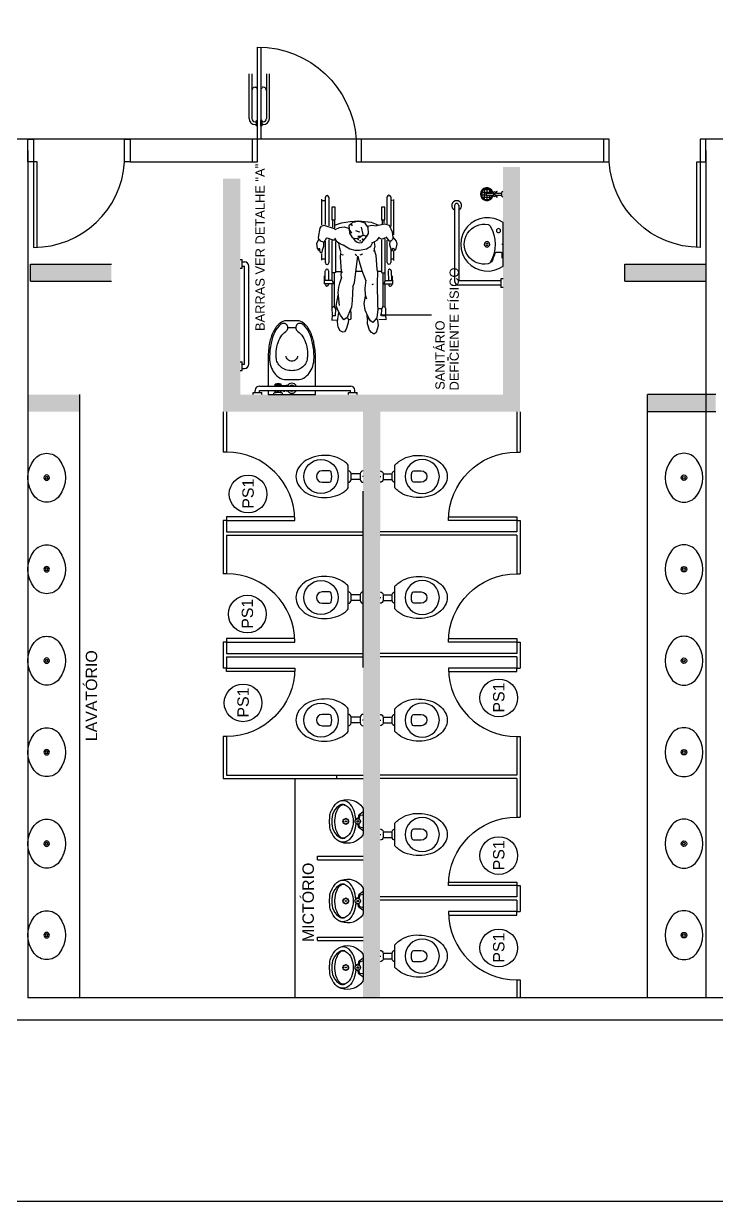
# Model space of a CAD drawing. Header units: millimetres. Extents: x 18768 to 1484868, y -11027 to 520152.
# Drawn here: x 187274 to 193407, y 135445 to 145872 of the extents above; entities that cross this region are included whole.
import ezdxf
from ezdxf.enums import TextEntityAlignment as Align

# ---------------------------------------------------------------- set-up
doc = ezdxf.new("R2010")
doc.units = ezdxf.units.MM
doc.linetypes.add('DASHDOT', pattern=[1, 0.5, -0.25, 0, -0.25])
for name, color, linetype in [('1-PAREDES', 7, 'Continuous'), ('Construir', 251, 'Continuous'), ('esquadrias', 2, 'Continuous'), ('MOBÍLIA', 26, 'Continuous'), ('Muros', 4, 'Continuous'), ('PAREDES', 7, 'Continuous'), ('Sanitários', 2, 'Continuous'), ('Textos', 7, 'Continuous')]:
    doc.layers.add(name, color=color, linetype=linetype)
doc.layers.add('L035-DEMOLIÇÃO', color=40, linetype='Continuous', plot=False)
doc.styles.get("Standard").update_dxf_attribs({"font": 'arial.ttf'})

# ---------------------------------------------------------------- blocks, each defined once
blk = doc.blocks.new('CADEIRA_RODAS')
at = {"color": 0}
for p, q in [((-0.265, 0.319), (-0.206, 0.319)), ((-0.254, 0.313), (-0.254, 0.289)), ((-0.194, 0.333), (-0.2, 0.329)), ((-0.196, 0.317), (-0.2, 0.329)), ((-0.177, 0.316), (-0.196, 0.317)), ((-0.194, 0.333), (-0.166, 0.336)), ((-0.182, 0.338), (-0.161, 0.357)), ((-0.145, 0.304), (-0.177, 0.316)), ((-0.166, 0.336), (-0.165, 0.347)), ((-0.161, 0.357), (-0.118, 0.363)), ((-0.118, 0.363), (-0.081, 0.345)), ((-0.094, 0.332), (-0.105, 0.299)), ((-0.082, 0.343), (-0.094, 0.332)), ((-0.081, 0.345), (-0.066, 0.348)), ((-0.066, 0.348), (0.018, 0.333)), ((0.018, 0.333), (0.035, 0.321)), ((0.035, 0.321), (0.044, 0.3)), ((0.046, 0.319), (0.272, 0.319)), ((0.26, 0.313), (0.26, 0.289)), ((-0.793, 0.23), (-0.79, 0.178)), ((-0.746, 0.228), (-0.793, 0.23)), ((-0.754, 0.197), (-0.755, 0.228)), ((-0.683, 0.229), (-0.748, 0.227)), ((-0.676, 0.215), (-0.683, 0.229)), ((-0.68, 0.228), (-0.474, 0.228)), ((-0.679, 0.203), (-0.676, 0.215)), ((-0.377, 0.209), (-0.678, 0.209)), ((-0.478, 0.288), (-0.474, 0.288)), ((-0.475, 0.259), (-0.478, 0.259)), ((-0.474, 0.295), (-0.401, 0.295)), ((-0.474, 0.209), (-0.474, 0.295)), ((-0.444, 0.227), (-0.473, 0.217)), ((-0.443, 0.227), (-0.443, 0.295)), ((-0.443, 0.288), (-0.358, 0.288)), ((-0.443, 0.227), (-0.092, 0.227)), ((-0.358, 0.259), (-0.441, 0.259)), ((-0.377, 0.218), (-0.372, 0.227)), ((-0.377, 0.206), (-0.377, 0.218)), ((-0.288, 0.287), (-0.098, 0.287)), ((-0.084, 0.257), (-0.288, 0.257)), ((-0.104, 0.305), (-0.145, 0.304)), ((-0.105, 0.299), (-0.066, 0.273)), ((-0.07, 0.208), (-0.094, 0.192)), ((-0.068, 0.271), (-0.087, 0.221)), ((-0.087, 0.221), (-0.087, 0.198)), ((0.013, 0.211), (0.005, 0.202)), ((0.044, 0.3), (0.013, 0.211)), ((0.089, 0.224), (0.024, 0.224)), ((0.288, 0.257), (0.038, 0.257)), ((0.049, 0.287), (0.288, 0.287)), ((0.089, 0.23), (0.089, 0.201)), ((0.201, 0.23), (0.089, 0.23)), ((0.201, 0.201), (0.201, 0.23)), ((-0.898, 0.134), (-0.885, 0.157)), ((-0.894, 0.119), (-0.898, 0.134)), ((-0.872, 0.103), (-0.894, 0.119)), ((-0.885, 0.157), (-0.855, 0.174)), ((-0.855, 0.174), (-0.807, 0.18)), ((-0.807, 0.18), (-0.761, 0.176)), ((-0.79, 0.126), (-0.747, 0.155)), ((-0.768, 0.095), (-0.79, 0.126)), ((-0.761, 0.176), (-0.725, 0.17)), ((-0.754, 0.197), (-0.692, 0.196)), ((-0.747, 0.155), (-0.711, 0.174)), ((-0.711, 0.174), (-0.678, 0.186)), ((-0.695, 0.182), (-0.696, 0.195)), ((-0.692, 0.196), (-0.679, 0.203)), ((-0.678, 0.186), (-0.67, 0.192)), ((-0.67, 0.192), (-0.573, 0.174)), ((-0.662, 0.162), (-0.548, 0.174)), ((-0.548, 0.174), (-0.501, 0.168)), ((-0.501, 0.168), (-0.466, 0.161)), ((-0.466, 0.161), (-0.414, 0.142)), ((-0.419, 0.145), (-0.389, 0.149)), ((-0.389, 0.149), (-0.362, 0.143)), ((-0.372, 0.197), (-0.377, 0.206)), ((-0.376, 0.136), (-0.362, 0.144)), ((-0.1, 0.197), (-0.372, 0.197)), ((-0.364, 0.194), (-0.363, 0.148)), ((-0.362, 0.144), (-0.241, 0.154)), ((-0.241, 0.154), (-0.196, 0.15)), ((-0.212, 0.15), (-0.218, 0.136)), ((-0.218, 0.136), (-0.215, 0.127)), ((-0.191, 0.152), (-0.162, 0.159)), ((-0.13, 0.132), (-0.164, 0.073)), ((-0.162, 0.159), (-0.116, 0.169)), ((-0.127, 0.142), (-0.133, 0.122)), ((-0.112, 0.168), (-0.127, 0.142)), ((-0.094, 0.192), (-0.112, 0.168)), ((0.005, 0.202), (0.022, 0.164)), ((0.027, 0.122), (0.018, 0.084)), ((0.089, 0.207), (0.02, 0.207)), ((0.022, 0.164), (0.027, 0.122)), ((0.044, 0.207), (0.063, 0.144)), ((0.063, 0.144), (0.076, 0.069)), ((0.089, 0.201), (0.201, 0.201)), ((-0.816, 0.086), (-0.872, 0.103)), ((-0.788, 0.085), (-0.816, 0.086)), ((-0.769, 0.093), (-0.788, 0.085)), ((-0.785, 0.086), (-0.783, 0.064)), ((-0.783, 0.064), (-0.776, 0.06)), ((-0.776, 0.06), (-0.743, 0.06)), ((-0.705, 0.068), (-0.768, 0.095)), ((-0.743, 0.06), (-0.696, 0.063)), ((-0.679, 0.059), (-0.705, 0.068)), ((-0.618, 0.052), (-0.679, 0.059)), ((-0.497, 0.045), (-0.618, 0.052)), ((-0.497, 0.045), (-0.499, 0.048)), ((-0.463, 0.034), (-0.497, 0.045)), ((-0.413, 0.029), (-0.463, 0.034)), ((-0.23, 0.006), (-0.413, 0.029)), ((-0.362, 0.019), (-0.362, -0.032)), ((-0.228, 0.012), (-0.214, 0.026)), ((-0.164, 0.073), (-0.178, 0.027)), ((-0.178, 0.027), (-0.177, -0.014)), ((-0.105, 0.007), (-0.112, -0.012)), ((-0.093, 0.027), (-0.105, 0.007)), ((-0.07, 0.044), (-0.093, 0.027)), ((-0.072, 0.038), (-0.074, 0.015)), ((-0.074, 0.015), (-0.065, -0.012)), ((-0.066, 0.051), (-0.072, 0.038)), ((-0.026, 0.074), (-0.066, 0.051)), ((-0.055, 0.002), (-0.055, -0.025)), ((-0.027, 0.054), (0.007, 0.077)), ((0.011, 0.079), (-0.026, 0.074)), ((-0.003, 0.021), (-0.012, -0.001)), ((0.038, 0.081), (0.011, 0.079)), ((0.052, 0.063), (0.038, 0.081)), ((0.053, 0.06), (0.038, 0.053)), ((0.07, 0.046), (0.052, 0.063)), ((0.07, 0.027), (0.07, 0.046)), ((0.074, 0.013), (0.07, 0.027)), ((0.074, -0.016), (0.074, 0.013)), ((0.076, 0.069), (0.08, -0.007)), ((-0.9, -0.117), (-0.88, -0.101)), ((-0.88, -0.101), (-0.823, -0.084)), ((-0.823, -0.084), (-0.767, -0.087)), ((-0.798, -0.11), (-0.764, -0.088)), ((-0.786, -0.083), (-0.749, -0.081)), ((-0.764, -0.088), (-0.704, -0.062)), ((-0.704, -0.062), (-0.646, -0.054)), ((-0.646, -0.054), (-0.582, -0.066)), ((-0.608, -0.076), (-0.571, -0.065)), ((-0.571, -0.065), (-0.51, -0.064)), ((-0.51, -0.064), (-0.441, -0.071)), ((-0.449, -0.07), (-0.358, -0.036)), ((-0.358, -0.036), (-0.28, -0.013)), ((-0.28, -0.013), (-0.23, -0.002)), ((-0.212, -0.04), (-0.222, -0.015)), ((-0.177, -0.014), (-0.164, -0.075)), ((-0.164, -0.075), (-0.141, -0.111)), ((-0.112, -0.012), (-0.11, -0.032)), ((-0.11, -0.032), (-0.061, -0.075)), ((-0.065, -0.012), (-0.041, -0.045)), ((-0.061, -0.075), (-0.031, -0.092)), ((-0.041, -0.045), (-0.052, -0.064)), ((-0.052, -0.064), (-0.051, -0.077)), ((-0.04, -0.046), (0.025, -0.031)), ((-0.031, -0.092), (0.023, -0.089)), ((-0.012, -0.001), (-0.016, -0.015)), ((0.023, -0.089), (0.061, -0.062)), ((0.041, -0.122), (0.03, -0.084)), ((0.061, -0.062), (0.074, -0.016)), ((0.08, -0.007), (0.068, -0.114)), ((-0.913, -0.135), (-0.9, -0.117)), ((-0.913, -0.146), (-0.913, -0.135)), ((-0.9, -0.16), (-0.913, -0.146)), ((-0.842, -0.176), (-0.9, -0.16)), ((-0.792, -0.171), (-0.842, -0.176)), ((-0.812, -0.13), (-0.798, -0.11)), ((-0.771, -0.164), (-0.812, -0.13)), ((-0.78, -0.166), (-0.792, -0.171)), ((-0.788, -0.245), (-0.785, -0.182)), ((-0.698, -0.173), (-0.771, -0.164)), ((-0.752, -0.206), (-0.752, -0.239)), ((-0.752, -0.206), (-0.692, -0.208)), ((-0.659, -0.171), (-0.698, -0.173)), ((-0.692, -0.207), (-0.693, -0.176)), ((-0.471, -0.169), (-0.659, -0.171)), ((-0.475, -0.132), (-0.481, -0.12)), ((-0.365, -0.17), (-0.471, -0.169)), ((-0.372, -0.207), (-0.377, -0.216)), ((-0.089, -0.207), (-0.372, -0.207)), ((-0.348, -0.165), (-0.365, -0.17)), ((-0.362, -0.171), (-0.362, -0.207)), ((-0.22, -0.157), (-0.348, -0.165)), ((-0.175, -0.142), (-0.22, -0.157)), ((-0.148, -0.145), (-0.188, -0.138)), ((-0.108, -0.143), (-0.145, -0.147)), ((-0.141, -0.111), (-0.113, -0.126)), ((-0.111, -0.122), (-0.102, -0.147)), ((-0.102, -0.147), (-0.089, -0.168)), ((-0.089, -0.168), (-0.063, -0.19)), ((-0.068, -0.185), (-0.079, -0.209)), ((0.034, -0.158), (0.041, -0.122)), ((0.052, -0.235), (0.038, -0.161)), ((0.068, -0.114), (0.047, -0.175)), ((0.201, -0.205), (0.089, -0.205)), ((0.089, -0.205), (0.089, -0.234)), ((0.201, -0.234), (0.201, -0.205)), ((-0.788, -0.246), (-0.738, -0.245)), ((-0.751, -0.243), (-0.689, -0.244)), ((-0.677, -0.211), (-0.692, -0.208)), ((-0.689, -0.244), (-0.678, -0.237)), ((-0.68, -0.238), (-0.474, -0.238)), ((-0.377, -0.219), (-0.678, -0.219)), ((-0.678, -0.237), (-0.674, -0.22)), ((-0.674, -0.219), (-0.677, -0.211)), ((-0.474, -0.269), (-0.479, -0.269)), ((-0.478, -0.298), (-0.474, -0.298)), ((-0.474, -0.219), (-0.474, -0.305)), ((-0.474, -0.305), (-0.401, -0.302)), ((-0.444, -0.237), (-0.473, -0.227)), ((-0.443, -0.238), (-0.443, -0.304)), ((-0.443, -0.238), (-0.078, -0.238)), ((-0.36, -0.264), (-0.443, -0.268)), ((-0.443, -0.297), (-0.359, -0.293)), ((-0.377, -0.216), (-0.377, -0.229)), ((-0.377, -0.229), (-0.372, -0.238)), ((-0.285, -0.257), (-0.088, -0.257)), ((-0.165, -0.287), (-0.285, -0.287)), ((-0.253, -0.286), (-0.253, -0.305)), ((-0.183, -0.287), (-0.179, -0.303)), ((-0.179, -0.303), (-0.166, -0.303)), ((-0.159, -0.309), (-0.178, -0.322)), ((-0.131, -0.276), (-0.166, -0.288)), ((-0.166, -0.303), (-0.159, -0.309)), ((-0.098, -0.28), (-0.131, -0.276)), ((-0.06, -0.244), (-0.099, -0.275)), ((-0.097, -0.288), (-0.099, -0.275)), ((-0.084, -0.302), (-0.097, -0.288)), ((-0.097, -0.338), (-0.063, -0.309)), ((-0.063, -0.309), (-0.084, -0.302)), ((-0.079, -0.209), (-0.071, -0.229)), ((-0.071, -0.229), (-0.064, -0.24)), ((-0.063, -0.309), (-0.018, -0.304)), ((-0.018, -0.304), (0.039, -0.277)), ((0.291, -0.287), (0.03, -0.287)), ((0.039, -0.277), (0.052, -0.235)), ((0.054, -0.257), (0.291, -0.257)), ((0.089, -0.211), (0.055, -0.211)), ((0.089, -0.228), (0.06, -0.228)), ((0.089, -0.234), (0.201, -0.234)), ((0.26, -0.304), (0.26, -0.288)), ((-0.268, -0.314), (-0.18, -0.314)), ((-0.178, -0.322), (-0.173, -0.333)), ((-0.173, -0.333), (-0.123, -0.344)), ((-0.123, -0.344), (-0.097, -0.338)), ((-0.041, -0.314), (0.269, -0.314))]:
    blk.add_line(p, q, dxfattribs=at)
for centre, radius, start, end in [((-0.478, 0.273), 0.0145, 90, 270), ((-0.358, 0.273), 0.0145, 270, 90), ((-0.288, 0.272), 0.0149, 90, 270), ((0.288, 0.272), 0.0149, 270, 90), ((-0.479, -0.284), 0.0145, 92.6629, 272.6629), ((-0.359, -0.278), 0.0145, 272.6629, 92.6629), ((-0.285, -0.272), 0.0149, 90, 270), ((0.291, -0.272), 0.0149, 270, 90)]:
    blk.add_arc(centre, radius, start, end, dxfattribs=at)
for p in [(-0.094, -0.018), (-0.084, -0.002), (-0.081, -0.038)]:
    blk.add_point(p, dxfattribs=at)
blk = doc.blocks.new('LAVPQ-PL')
blk.add_line((0, 0), (0.01, 0))
for points in [[(0, -0.191), (0, 0.191, -1.947368)], [(0.11, -0.156, 0.218943), (0.13, -0.171, 1.213584), (0.132, 0.175, 0.218943), (0.112, 0.16, 0.264013)]]:
    blk.add_lwpolyline(points, format="xyb", close=True)
blk.add_lwpolyline([(0.007, -0.12), (0.007, -0.08, -0.414214), (0.016, -0.071), (0.061, -0.071, -0.312113), (0.073, -0.08, 0.063016), (0.103, -0.157, 0.063016)], format="xyb")
for centre, radius in [((0.04, 0.121), 0.0176), ((0.141, 0), 0.0241), ((0.141, 0), 0.0115)]:
    blk.add_circle(centre, radius)
blk = doc.blocks.new('cubem-pl')
at = {"linetype": 'Continuous'}
for radius in [0.024, 0.012]:
    blk.add_circle((0.265, 0), radius, dxfattribs=at)
for centre, radius, start, end in [((0.265, 0.076), 0.139, 37.5041, 142.4959), ((0.364, 0), 0.264, 142.4959, 217.5041), ((0.166, 0), 0.264, 322.4959, 37.5041), ((0.265, -0.076), 0.139, 217.5041, 322.4959)]:
    blk.add_arc(centre, radius, start, end)
blk = doc.blocks.new('nomacab1')
blk.add_circle((0, 0), 0.414)
at = {"color": 3}
blk.add_attdef('ACAB', text='', height=0.25, dxfattribs=at).set_placement((0.007, 0), align=Align.MIDDLE)
blk = doc.blocks.new('bac-pl')
for p, q in [((0, 0), (0.005, 0)), ((0.025, 0.025), (0.105, 0.025)), ((0.025, -0.025), (0.105, -0.025))]:
    blk.add_line(p, q)
for points in [[(0.13, 0.1), (0.13, -0.1, 0.056984), (0.163, -0.131, 0.085116), (0.249, -0.174, 0.090221), (0.34, -0.185, 0.074494), (0.439, -0.17, 0.085116), (0.517, -0.131, 0.106255), (0.572, -0.068, 0.128271), (0.59, 0, 0.128271), (0.572, 0.068, 0.106255), (0.517, 0.131, 0.085116), (0.439, 0.17, 0.074494), (0.34, 0.185, 0.074494), (0.241, 0.17, 0.085116), (0.163, 0.131, 0.056984)], [(0.295, 0.05, 0.326276), (0.281, 0.04, 0.155871), (0.281, -0.04, 0.326276), (0.295, -0.05), (0.36, -0.05, 1), (0.36, 0.05)]]:
    blk.add_lwpolyline(points, format="xyb", close=True)
for points in [[(0, -0.05, 0.414214), (0.025, -0.025), (0.025, 0.025, 0.414483), (0, 0.05)], [(0.13, 0.05, 0.414483), (0.105, 0.025), (0.105, -0.025, 0.414214), (0.13, -0.05)]]:
    blk.add_lwpolyline(points, format="xyb")
blk.add_circle((0.37, 0), 0.15)
blk = doc.blocks.new('mic-pl')
for points in [[(0, -0.294), (-0.002, -0.294, -0.008051), (-0.034, -0.293, -0.08407), (-0.078, -0.285, -0.022672), (-0.106, -0.272, -0.027927), (-0.132, -0.258, -0.144523), (-0.183, -0.193, -0.34805), (-0.12, -0.003, -0.162816), (-0.112, 0), (0, 0), (0.112, 0, -0.162816), (0.12, -0.003, -0.34805), (0.183, -0.193, -0.144523), (0.132, -0.258, -0.027927), (0.106, -0.272, -0.022672), (0.078, -0.285, -0.08407), (0.034, -0.293, -0.008051), (0.002, -0.294)], [(0, -0.247), (-0.008, -0.247, -0.102017), (-0.09, -0.231, -0.100634), (-0.137, -0.2, -0.31043), (-0.144, -0.159, -0.029837), (-0.142, -0.153, -0.193887), (-0.08, -0.101, -0.096635), (0, -0.086, -0.096635), (0.08, -0.101, -0.193887), (0.142, -0.153, -0.029837), (0.144, -0.159, -0.31043), (0.137, -0.2, -0.100634), (0.09, -0.231, -0.102017), (0.008, -0.247)]]:
    blk.add_lwpolyline(points, format="xyb", close=True)
for points in [[(-0.053, 0, 0.473116), (-0.056, -0.005), (-0.051, -0.025, 0.362542), (-0.043, -0.032), (-0.029, -0.033, -0.564769), (-0.023, -0.039)], [(0.053, 0, -0.473116), (0.056, -0.005), (0.051, -0.025, -0.362542), (0.043, -0.032), (0.029, -0.033, 0.564769), (0.023, -0.039)], [(-0.016, -0.064, 0.100603), (-0.1, -0.082, 0.114611), (-0.161, -0.123, 0.309836), (-0.175, -0.21, 0.309836)], [(-0.081, -0.002), (-0.057, -0.034, 0.1805), (-0.045, -0.041), (-0.032, -0.043, -0.35029), (-0.026, -0.049, 0.252034), (-0.019, -0.063)], [(0.016, -0.064, -0.100603), (0.1, -0.082, -0.114611), (0.161, -0.123, -0.309836), (0.175, -0.21, -0.309836)], [(0.081, -0.002), (0.057, -0.034, -0.1805), (0.045, -0.041), (0.032, -0.043, 0.35029), (0.026, -0.049, -0.252034), (0.019, -0.063)], [(-0.146, -0.161), (-0.147, -0.165, 0.189039), (-0.145, -0.197, 0.189014), (-0.08, -0.26, 0.116802), (0, -0.275, 0.116802), (0.08, -0.26, 0.189014), (0.145, -0.197, 0.189039), (0.147, -0.165), (0.146, -0.161)]]:
    blk.add_lwpolyline(points, format="xyb")
for centre, radius in [((0, -0.046), 0.024), ((0, -0.046), 0.0075), ((-0.024, -0.151), 0.0035), ((-0.016, -0.135), 0.0035), ((-0.017, -0.168), 0.0035), ((0, -0.152), 0.0035), ((-0.001, -0.175), 0.0035), ((0.001, -0.129), 0.0035), ((0.017, -0.136), 0.0035), ((0.016, -0.169), 0.0035), ((0.023, -0.152), 0.0035)]:
    blk.add_circle(centre, radius)
at = {"linetype": 'DASHDOT'}
blk.add_circle((0, -0.152), 0.024, dxfattribs=at)

msp = doc.modelspace()

# ---------------------------------------------------------------- hatches: boundary and pattern name
at = {"layer": 'Construir'}
h = msp.add_hatch(color=256, dxfattribs=at)
h.paths.add_polyline_path([(187334.288, 143743.29), (187334.288, 143592.241), (188051.039, 143592.241), (188051.039, 143743.29)])
h.paths.add_polyline_path([(193312.279, 143592.241), (193312.279, 143743.29), (192595.529, 143743.29), (192595.529, 143592.241)])

# ---------------------------------------------------------------- linework, layer by layer
msp.add_line((190046.461, 139188.696), (190046.461, 139218.905))
at = {"layer": '1-PAREDES'}
for p, q in [((187312.279, 144847.486), (187213.279, 144847.486)), ((189297.337, 144847.486), (188218.573, 144847.486)), ((192405.986, 144847.486), (190265.747, 144847.486)), ((193543.887, 144847.486), (193312.279, 144847.486)), ((188218.573, 144647.486), (189297.337, 144647.486)), ((190265.747, 144647.486), (192405.986, 144647.486)), ((187334.288, 143743.29), (188051.039, 143743.29)), ((192595.529, 143743.29), (193312.279, 143743.29)), ((187334.288, 143592.241), (188051.039, 143592.241)), ((192595.529, 143592.241), (193312.279, 143592.241))]:
    msp.add_line(p, q, dxfattribs=at)
at = {"layer": 'Construir'}
for points in [[(191668.874, 142587.297), (191517.825, 142587.297), (191668.874, 144601.283), (191517.825, 144601.283)], [(189191.069, 142436.248), (189040.02, 142436.248), (189191.069, 144498.486), (189040.02, 144498.486)], [(187772.717, 142436.437), (187312.279, 142436.437), (187772.717, 142587.486), (187312.279, 142587.486)], [(191668.272, 142436.248), (189191.069, 142436.248), (191668.272, 142587.297), (189191.069, 142587.297)], [(193401.123, 142436.437), (192796.927, 142436.437), (193401.123, 142587.486), (192796.927, 142587.486)], [(190429.146, 137248.486), (190278.622, 137248.486), (190429.671, 142436.248), (190278.622, 142436.248)], [(190429.748, 137248.486), (190279.224, 137248.486), (190430.273, 142436.248), (190279.224, 142436.248)]]:
    msp.add_solid(points, dxfattribs=at)
at = {"layer": 'DEFPOINTS'}
for p, q in [((191029.748, 142918.486), (191029.748, 142888.486)), ((191029.748, 142918.486), (191029.748, 142888.486)), ((193312.279, 137248.486), (192685.975, 137248.486))]:
    msp.add_line(p, q, dxfattribs=at)
at = {"layer": 'esquadrias'}
for p, q in [((189270.051, 145033.038), (189270.051, 145426.606)), ((189294.805, 145426.606), (189294.805, 145033.038)), ((189424.557, 145426.606), (189424.557, 145033.038)), ((189449.311, 145033.038), (189449.311, 145426.606)), ((189325.015, 145307.816), (189335.085, 145307.816)), ((189335.085, 145297.746), (189345.155, 145297.746)), ((189384.277, 145297.746), (189374.207, 145297.746)), ((189394.347, 145307.816), (189384.277, 145307.816)), ((189325.015, 145002.828), (189335.085, 145002.828)), ((189325.015, 144978.074), (189335.085, 144978.074)), ((189335.085, 144968.004), (189335.085, 145012.898)), ((189335.085, 145012.898), (189345.155, 145012.898)), ((189335.085, 144968.004), (189345.155, 144968.004)), ((189345.155, 144968.004), (189345.155, 145012.898)), ((189374.207, 144968.004), (189374.207, 145012.898)), ((189384.277, 145012.898), (189374.207, 145012.898)), ((189384.277, 144968.004), (189374.207, 144968.004)), ((189384.277, 144968.004), (189384.277, 145012.898)), ((189394.347, 145002.828), (189384.277, 145002.828)), ((189394.347, 144978.074), (189384.277, 144978.074))]:
    msp.add_line(p, q, dxfattribs=at)
for points in [[(189374.81, 145664.317), (189374.81, 144847.486), (189297.337, 144847.486), (189297.337, 144647.486), (189345.757, 144647.486), (189345.757, 145664.317, -0.394454368), (190217.327, 144847.486), (190217.327, 144647.486), (190265.747, 144647.486), (190265.747, 144847.486), (190217.327, 144847.486)], [(187392.839, 143890.842), (187392.839, 144647.486), (187312.279, 144647.486), (187312.279, 144847.486), (187362.629, 144847.486), (187362.629, 143890.842, 0.395142121), (188168.223, 144647.486), (188168.223, 144847.486), (188218.573, 144847.486), (188218.573, 144647.486), (188168.223, 144647.486)], [(193231.72, 143890.842), (193231.72, 144647.486), (193312.279, 144647.486), (193312.279, 144847.486), (193261.93, 144847.486), (193261.93, 143890.842, -0.396515329), (192457.824, 144647.486), (192456.335, 144847.486), (192405.986, 144847.486), (192405.986, 144647.486), (192457.824, 144647.486)], [(189674.426, 141504.779), (189070.23, 141504.779), (189070.23, 141474.57), (189674.426, 141474.57, 0.414213562), (189070.23, 142078.765, 0.414213562)], [(191034.469, 141504.779), (191638.665, 141504.779), (191638.665, 141474.57), (191034.469, 141474.57, -0.414213562), (191638.665, 142078.765, -0.414213562)], [(189674.426, 140427.297), (189070.23, 140427.297), (189070.23, 140397.087), (189674.426, 140397.087, 0.414213562), (189070.23, 141001.283, 0.414213562)], [(191034.469, 140427.297), (191638.665, 140427.297), (191638.665, 140397.087), (191034.469, 140397.087, -0.414213562), (191638.665, 141001.283, -0.414213562)], [(189674.426, 140135.269), (189070.23, 140135.269), (189070.23, 140165.479), (189674.426, 140165.479, -0.414213562), (189070.23, 139561.283, -0.414213562)], [(191034.469, 140135.269), (191638.665, 140135.269), (191638.665, 140165.479), (191034.469, 140165.479, 0.414213562), (191638.665, 139561.283, 0.414213562)], [(191034.469, 138272.332), (191638.665, 138272.332), (191638.665, 138242.122), (191034.469, 138242.122, -0.414213562), (191638.665, 138846.318, -0.414213562)], [(191034.469, 137980.304), (191638.665, 137980.304), (191638.665, 138010.514), (191034.469, 138010.514, 0.414213562), (191638.665, 137406.318, 0.414213562)]]:
    msp.add_lwpolyline(points, format="xyb", dxfattribs=at)
for centre, radius, start, end in [((189325.015, 145277.606), 30.21, 90, 180), ((189394.347, 145277.606), 30.21, 0, 90), ((189325.015, 145033.038), 54.964, 180, 270), ((189325.015, 145033.038), 30.21, 180, 270), ((189394.347, 145033.038), 54.964, 270, 0), ((189394.347, 145033.038), 30.21, 270, 0)]:
    msp.add_arc(centre, radius, start, end, dxfattribs=at)
at = {"layer": 'L035-DEMOLIÇÃO', "linetype": 'ByBlock', "lineweight": -2}
msp.add_lwpolyline([(243039.686, 135444.965), (151141.405, 135444.965), (151141.405, 172973.559), (243039.686, 172973.559)], close=True, dxfattribs=at)
at = {"layer": 'MOBÍLIA'}
for p, q in [((191088.32, 144261), (191088.32, 143593.881)), ((191126.401, 144261), (191126.401, 143593.881)), ((189191.069, 143782.598), (189210.11, 143782.598)), ((189191.069, 143706.436), (189210.11, 143706.436)), ((189210.11, 143706.436), (189210.11, 143782.598)), ((189210.11, 143763.558), (189229.15, 143763.558)), ((189210.11, 143725.477), (189229.15, 143725.477)), ((189229.15, 142857.264), (189229.15, 143725.477)), ((189267.231, 142857.264), (189267.231, 143725.477)), ((191498.785, 143593.881), (191126.401, 143593.881)), ((191517.825, 143612.921), (191498.785, 143612.921)), ((191498.785, 143612.921), (191498.785, 143536.759)), ((191498.785, 143555.8), (191126.401, 143555.8)), ((191517.825, 143536.759), (191498.785, 143536.759)), ((190883.42, 143292.192), (190430.273, 143292.192)), ((189191.069, 142876.305), (189210.11, 142876.305)), ((189210.11, 142800.143), (189210.11, 142876.305)), ((189210.11, 142857.264), (189229.15, 142857.264)), ((189191.069, 142800.143), (189210.11, 142800.143)), ((189210.11, 142819.183), (189229.15, 142819.183)), ((189362.434, 142663.459), (190168.241, 142663.459)), ((189502.064, 142666.405), (189502.064, 142679.098)), ((189573.872, 142666.405), (189502.064, 142666.405)), ((189505.238, 142675.925), (189505.238, 142680.659)), ((189521.105, 142672.751), (189508.411, 142672.751)), ((189524.278, 142675.925), (189524.278, 142685.352)), ((189530.625, 142675.925), (189530.625, 142685.352)), ((189546.492, 142672.751), (189533.798, 142672.751)), ((189549.666, 142675.925), (189549.666, 142680.659)), ((189552.839, 142666.405), (189552.839, 142679.098)), ((189573.872, 142669.578), (189586.566, 142669.578)), ((189573.872, 142663.459), (189573.872, 142669.578)), ((189586.566, 142663.459), (189586.566, 142669.578)), ((189599.26, 142666.405), (189586.566, 142666.405)), ((189611.424, 142669.578), (189599.26, 142669.578)), ((189599.26, 142663.459), (189599.26, 142669.578)), ((189305.312, 142587.297), (189305.312, 142606.337)), ((189305.312, 142606.337), (189381.474, 142606.337)), ((189324.353, 142606.337), (189324.353, 142625.378)), ((189362.434, 142606.337), (189362.434, 142625.378)), ((189362.434, 142625.378), (190168.241, 142625.378)), ((189381.474, 142587.297), (189381.474, 142606.337)), ((189489.371, 142587.297), (189489.371, 142599.991)), ((189489.371, 142587.297), (189565.533, 142587.297)), ((189573.872, 142622.432), (189502.064, 142622.432)), ((189502.064, 142603.56), (189502.064, 142622.432)), ((189505.238, 142604.217), (189505.238, 142616.086)), ((189521.105, 142619.259), (189508.411, 142619.259)), ((189524.278, 142606.295), (189524.278, 142616.086)), ((189530.625, 142606.295), (189530.625, 142616.086)), ((189546.492, 142619.259), (189533.798, 142619.259)), ((189549.666, 142604.217), (189549.666, 142616.086)), ((189552.839, 142603.56), (189552.839, 142622.432)), ((189565.533, 142587.297), (189565.533, 142599.991)), ((189573.872, 142619.259), (189573.872, 142625.378)), ((189573.872, 142619.259), (189586.566, 142619.259)), ((189586.566, 142619.259), (189586.566, 142625.378)), ((189599.26, 142622.432), (189586.566, 142622.432)), ((189599.26, 142619.259), (189599.26, 142625.378)), ((189611.424, 142619.259), (189599.26, 142619.259)), ((190149.2, 142606.337), (190225.362, 142606.337)), ((190149.2, 142587.297), (190149.2, 142606.337)), ((190168.241, 142606.337), (190168.241, 142625.378)), ((190206.322, 142606.337), (190206.322, 142625.378)), ((190225.362, 142587.297), (190225.362, 142606.337)), ((190225.965, 142587.297), (190225.965, 142606.337)), ((187772.717, 137248.486), (187772.717, 142436.437)), ((192796.927, 137248.486), (192796.927, 142436.437)), ((190278.622, 140170.514), (190278.622, 141731.353)), ((190279.224, 140170.514), (190279.224, 141731.353)), ((189674.426, 139188.696), (189674.426, 137248.486))]:
    msp.add_line(p, q, dxfattribs=at)
for points in [[(189662.436, 142663.459), (189660.735, 142666.405), (189635.348, 142666.405), (189633.647, 142663.459)], [(189633.647, 142625.378), (189635.348, 142622.432), (189660.735, 142622.432), (189662.436, 142625.378)]]:
    msp.add_lwpolyline(points, dxfattribs=at)
for centre, radius, start, end in [((191107.361, 144261), 43.265, 296.1094131, 243.8905869), ((191107.361, 144261), 19.041, 0, 180), ((189229.15, 143725.477), 38.081, 0, 90), ((191126.401, 143593.881), 38.081, 180, 270), ((189229.15, 142857.264), 38.081, 270, 0), ((189362.434, 142625.378), 38.081, 90, 180), ((189536.971, 142644.418), 41.254, 147.7951685, 152.5130748), ((189527.452, 142631.497), 53.948, 61.9275131, 118.0724869), ((189508.411, 142675.925), 3.173, 180, 270), ((189521.105, 142675.925), 3.173, 270, 0), ((189533.798, 142675.925), 3.173, 180, 270), ((189546.492, 142675.925), 3.173, 270, 0), ((189517.931, 142644.418), 41.254, 27.4864262, 32.2042275), ((189648.041, 142644.418), 44.428, 25.3769335, 154.6230665), ((189648.041, 142644.418), 25.387, 48.5903779, 131.4096221), ((190168.241, 142625.378), 38.081, 0, 90), ((189527.452, 142488.921), 117.416, 71.0753556, 108.9246444), ((189536.971, 142644.418), 41.254, 207.4869252, 212.2048315), ((189508.411, 142616.086), 3.173, 90, 180), ((189521.105, 142616.086), 3.173, 0, 90), ((189533.798, 142616.086), 3.173, 90, 180), ((189546.492, 142616.086), 3.173, 0, 90), ((189517.931, 142644.418), 41.254, 327.7957725, 332.5135738), ((189648.041, 142644.418), 44.428, 205.3769335, 334.6230665), ((189648.041, 142644.418), 25.387, 228.5903779, 311.4096221)]:
    msp.add_arc(centre, radius, start, end, dxfattribs=at)
at = {"layer": 'Muros'}
for p, q in [((191374.856, 144369.57), (191421.054, 144369.57)), ((191374.856, 144354.291), (191421.054, 144354.291)), ((191413.624, 144385.975), (191434.685, 144364.914)), ((191413.624, 144337.885), (191434.685, 144358.946)), ((191415.76, 144388.111), (191436.821, 144367.05)), ((191415.76, 144335.749), (191436.821, 144356.81)), ((191442.789, 144367.05), (191463.85, 144388.111)), ((191442.789, 144356.81), (191463.85, 144335.749)), ((191444.925, 144364.914), (191465.986, 144385.975)), ((191444.925, 144358.946), (191465.986, 144337.885)), ((191458.556, 144369.57), (191502.758, 144369.57)), ((191458.556, 144354.291), (191502.758, 144354.291)), ((191502.758, 144369.57), (191502.758, 144354.291)), ((187334.288, 143592.241), (187334.288, 143743.29)), ((192595.529, 143592.241), (192595.529, 143743.29)), ((187772.717, 142436.437), (187772.717, 142587.486)), ((193401.123, 142587.486), (192796.927, 142587.486)), ((192796.927, 142436.437), (192796.927, 142587.486)), ((189040.02, 142436.248), (189040.02, 142078.765)), ((189070.23, 142436.248), (189070.23, 142078.765)), ((191638.665, 142436.248), (191638.665, 142078.765)), ((191668.874, 142436.248), (191668.874, 142078.765)), ((193401.123, 142436.437), (192796.927, 142436.437)), ((189070.23, 142078.765), (189040.02, 142078.765)), ((191638.665, 142078.765), (191668.874, 142078.765)), ((189070.23, 141474.57), (189040.02, 141474.57)), ((189040.02, 141474.57), (189040.02, 141001.283)), ((189070.23, 141474.57), (189070.23, 141373.87)), ((191638.665, 141474.57), (191668.874, 141474.57)), ((191638.665, 141474.57), (191638.665, 141373.87)), ((191668.874, 141474.57), (191668.874, 141001.283)), ((189070.23, 141373.87), (190278.622, 141373.87)), ((189070.23, 141343.661), (190278.622, 141343.661)), ((189070.23, 141343.661), (189070.23, 141001.283)), ((191638.665, 141373.87), (190430.273, 141373.87)), ((191638.665, 141343.661), (190430.273, 141343.661)), ((191638.665, 141343.661), (191638.665, 141001.283)), ((189070.23, 141001.283), (189040.02, 141001.283)), ((191638.665, 141001.283), (191668.874, 141001.283)), ((189070.23, 140397.087), (189040.02, 140397.087)), ((189040.02, 140397.087), (189040.02, 140165.479)), ((189070.23, 140397.087), (189070.23, 140296.388)), ((191638.665, 140397.087), (191638.665, 140296.388)), ((191638.665, 140397.087), (191668.874, 140397.087)), ((191668.874, 140397.087), (191668.874, 140165.479)), ((189070.23, 140296.388), (190278.622, 140296.388)), ((189070.23, 140266.178), (189070.23, 140165.479)), ((189070.23, 140266.178), (190278.622, 140266.178)), ((191638.665, 140296.388), (190430.273, 140296.388)), ((191638.665, 140266.178), (190430.273, 140266.178)), ((191638.665, 140266.178), (191638.665, 140165.479)), ((189070.23, 140165.479), (189040.02, 140165.479)), ((191638.665, 140165.479), (191668.874, 140165.479)), ((189070.23, 139561.283), (189040.02, 139561.283)), ((189040.02, 139561.283), (189040.02, 139188.696)), ((189070.23, 139561.283), (189070.23, 139218.905)), ((191638.665, 139561.283), (191638.665, 139218.905)), ((191638.665, 139561.283), (191668.874, 139561.283)), ((191668.874, 139561.283), (191668.874, 138846.318)), ((189070.23, 139218.905), (190278.622, 139218.905)), ((191638.665, 139218.905), (190430.273, 139218.905)), ((189040.02, 139188.696), (190278.622, 139188.696)), ((191638.665, 139188.696), (190430.273, 139188.696)), ((191638.665, 139188.696), (191638.665, 138846.318)), ((191638.665, 138846.318), (191668.874, 138846.318)), ((189875.824, 138470.374), (189875.824, 138500.584)), ((189875.824, 138500.584), (190278.622, 138500.584)), ((189875.824, 138470.374), (190278.622, 138470.374)), ((191638.665, 138242.122), (191638.665, 138141.423)), ((191638.665, 138242.122), (191668.874, 138242.122)), ((191668.874, 138242.122), (191668.874, 138010.514)), ((191638.665, 138141.423), (190430.273, 138141.423)), ((191638.665, 138111.213), (190430.273, 138111.213)), ((191638.665, 138111.213), (191638.665, 138010.514)), ((191638.665, 138010.514), (191668.874, 138010.514)), ((189875.824, 137753.73), (189875.824, 137783.94)), ((189875.824, 137783.94), (190278.622, 137783.94)), ((189875.824, 137753.73), (190278.622, 137753.73)), ((191638.665, 137406.318), (191668.874, 137406.318)), ((191638.665, 137406.318), (191638.665, 137248.486)), ((191668.874, 137406.318), (191668.874, 137248.486))]:
    msp.add_line(p, q, dxfattribs=at)
msp.add_circle((191439.805, 144361.93), 5.926, dxfattribs=at)
for centre, radius, start, end in [((191374.856, 144361.93), 12.737, 36.8526895, 323.1473105), ((191374.856, 144361.93), 7.639, 90, 270), ((191439.805, 144361.93), 35.547, 132.5646428, 137.4353572), ((191439.805, 144361.93), 35.547, 222.5646428, 227.4353572), ((191439.805, 144361.93), 20.247, 139.2783452, 157.8331673), ((191439.805, 144361.93), 20.247, 202.1668327, 220.7216548), ((191439.805, 144361.93), 20.247, 49.2783452, 130.7216548), ((191439.805, 144361.93), 20.247, 229.2783452, 310.7216548), ((191439.805, 144361.93), 20.247, 22.1668327, 40.7216548), ((191439.805, 144361.93), 20.247, 319.2783452, 337.8331673), ((191439.805, 144361.93), 35.547, 42.5646428, 47.4353572), ((191439.805, 144361.93), 35.547, 312.5646428, 317.4353572), ((191530.717, 144361.93), 28.983, 121.8391353, 164.7175014), ((191530.717, 144361.93), 28.983, 195.2824986, 238.1608647)]:
    msp.add_arc(centre, radius, start, end, dxfattribs=at)
at = {"layer": 'PAREDES'}
for p, q in [((192087.279, 144847.486), (187213.279, 144847.486)), ((187312.279, 144748.486), (187312.279, 137498.486)), ((187312.279, 144748.486), (187312.279, 137248.486)), ((193312.279, 144748.486), (193312.279, 137248.486)), ((210246.044, 137248.486), (187312.279, 137248.486)), ((210246.044, 137048.486), (187138.279, 137048.486))]:
    msp.add_line(p, q, dxfattribs=at)
at = {"layer": 'Sanitários'}
for p, q in [((191325.424, 144356.922), (191363.145, 144356.922)), ((191327.951, 144379.58), (191420.02, 144379.58)), ((191328.915, 144382.048), (191328.915, 144343.868)), ((191334.31, 144334.265), (191413.974, 144334.265)), ((191344.696, 144402.237), (191403.589, 144402.237)), ((191351.573, 144406.553), (191351.573, 144319.363)), ((191374.23, 144412.049), (191374.23, 144374.652)), ((191374.23, 144349.208), (191374.23, 144313.867)), ((191396.887, 144406.462), (191396.887, 144369.57)), ((191396.887, 144354.291), (191396.887, 144319.454)), ((191419.545, 144380.055), (191419.545, 144369.57)), ((191419.545, 144354.291), (191419.545, 144344.289)), ((189682.339, 143179.383), (189613.743, 143179.383))]:
    msp.add_line(p, q, dxfattribs=at)
for points in [[(189857.487, 142914.159, 0.049647873), (189844.311, 143046.521, 0.063460192), (189811.013, 143145.285, 0.103485), (189752.213, 143221.336, 0.178457855), (189698.816, 143241.021), (189597.267, 143241.021, 0.178457855), (189543.869, 143221.336, 0.103485), (189485.069, 143145.285, 0.063460192), (189451.771, 143046.521, 0.049647873), (189438.596, 142914.159), (189438.596, 142663.459)], [(189698.816, 142928.481, -0.111064491), (189695.064, 142911.797, -0.102841022), (189683.944, 142897.091, -0.093011042), (189667.772, 142887.552, -0.08708208), (189648.041, 142884.089, -0.08708208), (189628.31, 142887.552, -0.093011042), (189612.138, 142897.091, -0.102841022), (189601.019, 142911.797, -0.111064491), (189597.267, 142928.481, -0.111064491)], [(189857.487, 142663.459), (189857.487, 142914.159, 0.049647873)], [(189438.596, 142625.378), (189438.596, 142587.297), (189857.487, 142587.297), (189857.487, 142625.378, 0.049647873)]]:
    msp.add_lwpolyline(points, format="xyb", dxfattribs=at)
msp.add_lwpolyline([(189552.108, 143211.679, 0.103485), (189496.489, 143139.742, 0.063460192), (189464.216, 143044.018, 0.049647873), (189451.289, 142914.159, 0.075858022), (189462.926, 142837.9, 0.086069166), (189494.045, 142777.325, 0.105985364), (189543.653, 142734.398, 0.126200972), (189597.267, 142720.646), (189698.816, 142720.646, 0.126200972), (189752.43, 142734.398, 0.105985364), (189802.037, 142777.325, 0.086069166), (189833.156, 142837.9, 0.075858022), (189844.793, 142914.159, 0.049647873), (189831.867, 143044.018, 0.063460192), (189799.594, 143139.742, 0.103485), (189743.974, 143211.679, 0.097511238), (189729.634, 143217.693, 0.098079986), (189714.173, 143217.804, 0.09889518), (189699.868, 143211.999, 0.099479431), (189688.967, 143201.193, 0.099479431), (189683.085, 143187.016, 0.09889518), (189683.12, 143171.578, 0.098079986), (189689.069, 143157.306, 0.097511238), (189700.058, 143146.305, -0.10244472), (189746.096, 143099.309, -0.077884198), (189775.451, 143032.767, -0.065095798), (189786.712, 142946.641, -0.024283564), (189785.134, 142914.159, -0.115330724), (189775.11, 142871.28, -0.103946082), (189744.98, 142832.97, -0.091071415), (189701.549, 142808.359, -0.083675132), (189648.041, 142799.341, -0.083675132), (189594.533, 142808.359, -0.091071415), (189551.102, 142832.97, -0.103946082), (189520.973, 142871.28, -0.115330724), (189510.949, 142914.159, -0.024283564), (189509.37, 142946.641, -0.065095798), (189520.631, 143032.767, -0.077884198), (189549.986, 143099.309, -0.10244472), (189596.024, 143146.305, 0.097511238), (189607.014, 143157.306, 0.098079986), (189612.962, 143171.578, 0.09889518), (189612.997, 143187.016, 0.099479431), (189607.116, 143201.193, 0.099479431), (189596.214, 143211.999, 0.09889518), (189581.909, 143217.804, 0.098079986), (189566.448, 143217.693, 0.097511238)], format="xyb", close=True, dxfattribs=at)
for radius, start, end in [(56.643, 16.191891, 342.0143545), (49.091, 29.1069148, 326.9528551), (49.091, 336.5887465, 347.3554864), (49.091, 10.8507591, 19.1890931)]:
    msp.add_arc((191374.142, 144362.958), radius, start, end, dxfattribs=at)

# ---------------------------------------------------------------- block references
at = {"xscale": 402.7972027900287, "yscale": 402.7972027900287, "zscale": 402.7972027958908, "rotation": 90}
for p in [(189260.781, 141707.532), (189254.497, 140644.721), (191479.666, 139902.64), (189216.792, 139858.618), (191479.666, 138506.521), (191479.666, 137688.974)]:
    msp.add_blockref('nomacab1', p, dxfattribs=at).add_auto_attribs({'ACAB': 'PS1'})
at = {"layer": 'MOBÍLIA', "yscale": 1006.993006989727, "zscale": 1006.993006989727}
for name, p, xscale, rotation in [('CADEIRA_RODAS', (190234.368, 144044.273), 1006.993006989727, 90), ('cubem-pl', (187211.58, 141851.767), -1006.993006989709, 180), ('bac-pl', (190278.622, 141862.262), 1006.993006989709, 180), ('bac-pl', (190430.273, 141862.262), -1006.993006989709, 180), ('cubem-pl', (193386.018, 141851.767), 1006.993006989709, 180), ('cubem-pl', (187211.58, 141041.857), -1006.993006989709, 180), ('cubem-pl', (193386.018, 141041.857), 1006.993006989709, 180), ('bac-pl', (190278.622, 140790.731), 1006.993006989709, 180), ('bac-pl', (190430.273, 140790.731), -1006.993006989709, 180), ('cubem-pl', (187211.58, 140231.947), -1006.993006989709, 180), ('cubem-pl', (193386.018, 140231.947), 1006.993006989709, 180), ('bac-pl', (190278.622, 139706.287), 1006.993006989709, 180), ('bac-pl', (190430.273, 139706.287), -1006.993006989709, 180), ('cubem-pl', (187211.58, 139422.037), -1006.993006989709, 180), ('cubem-pl', (193386.018, 139422.037), 1006.993006989709, 180), ('mic-pl', (190278.622, 138809.361), 1006.993006989727, 270), ('cubem-pl', (187211.58, 138612.127), -1006.993006989709, 180), ('bac-pl', (190430.273, 138693.125), -1006.993006989709, 180), ('cubem-pl', (193386.018, 138612.127), 1006.993006989709, 180), ('mic-pl', (190278.622, 138104.466), 1006.993006989727, 270), ('cubem-pl', (187211.58, 137802.217), -1006.993006989709, 180), ('cubem-pl', (193386.018, 137802.217), 1006.993006989709, 180), ('bac-pl', (190430.273, 137617.052), -1006.993006989709, 180), ('mic-pl', (190278.622, 137515.166), 1006.993006989727, 270)]:
    msp.add_blockref(name, p, dxfattribs=dict(at, xscale=xscale, rotation=rotation))
at = {"layer": 'Sanitários', "xscale": -1006.993006989709, "yscale": 1006.993006989727, "zscale": 1006.993006989727}
msp.add_blockref('LAVPQ-PL', (191517.825, 143917.66), dxfattribs=at)

# ---------------------------------------------------------------- texts
at = {"layer": 'Textos'}
for s, height, p in [('BARRAS VER DETALHE "A"', 81.5513, (189407.73, 143150.621)), ('DEFICIENTE FÍSICO', 81.5513, (191126.201, 142624.126)), ('SANITÁRIO', 81.5513, (191000.657, 142629.887)), ('LAVATÓRIO', 100.6993, (187924.917, 139519.469)), ('MICTÓRIO', 100.6993, (189843.107, 137740.909))]:
    msp.add_text(s, height=height, rotation=90, dxfattribs=at).set_placement(p)

doc.saveas('drawing.dxf')
